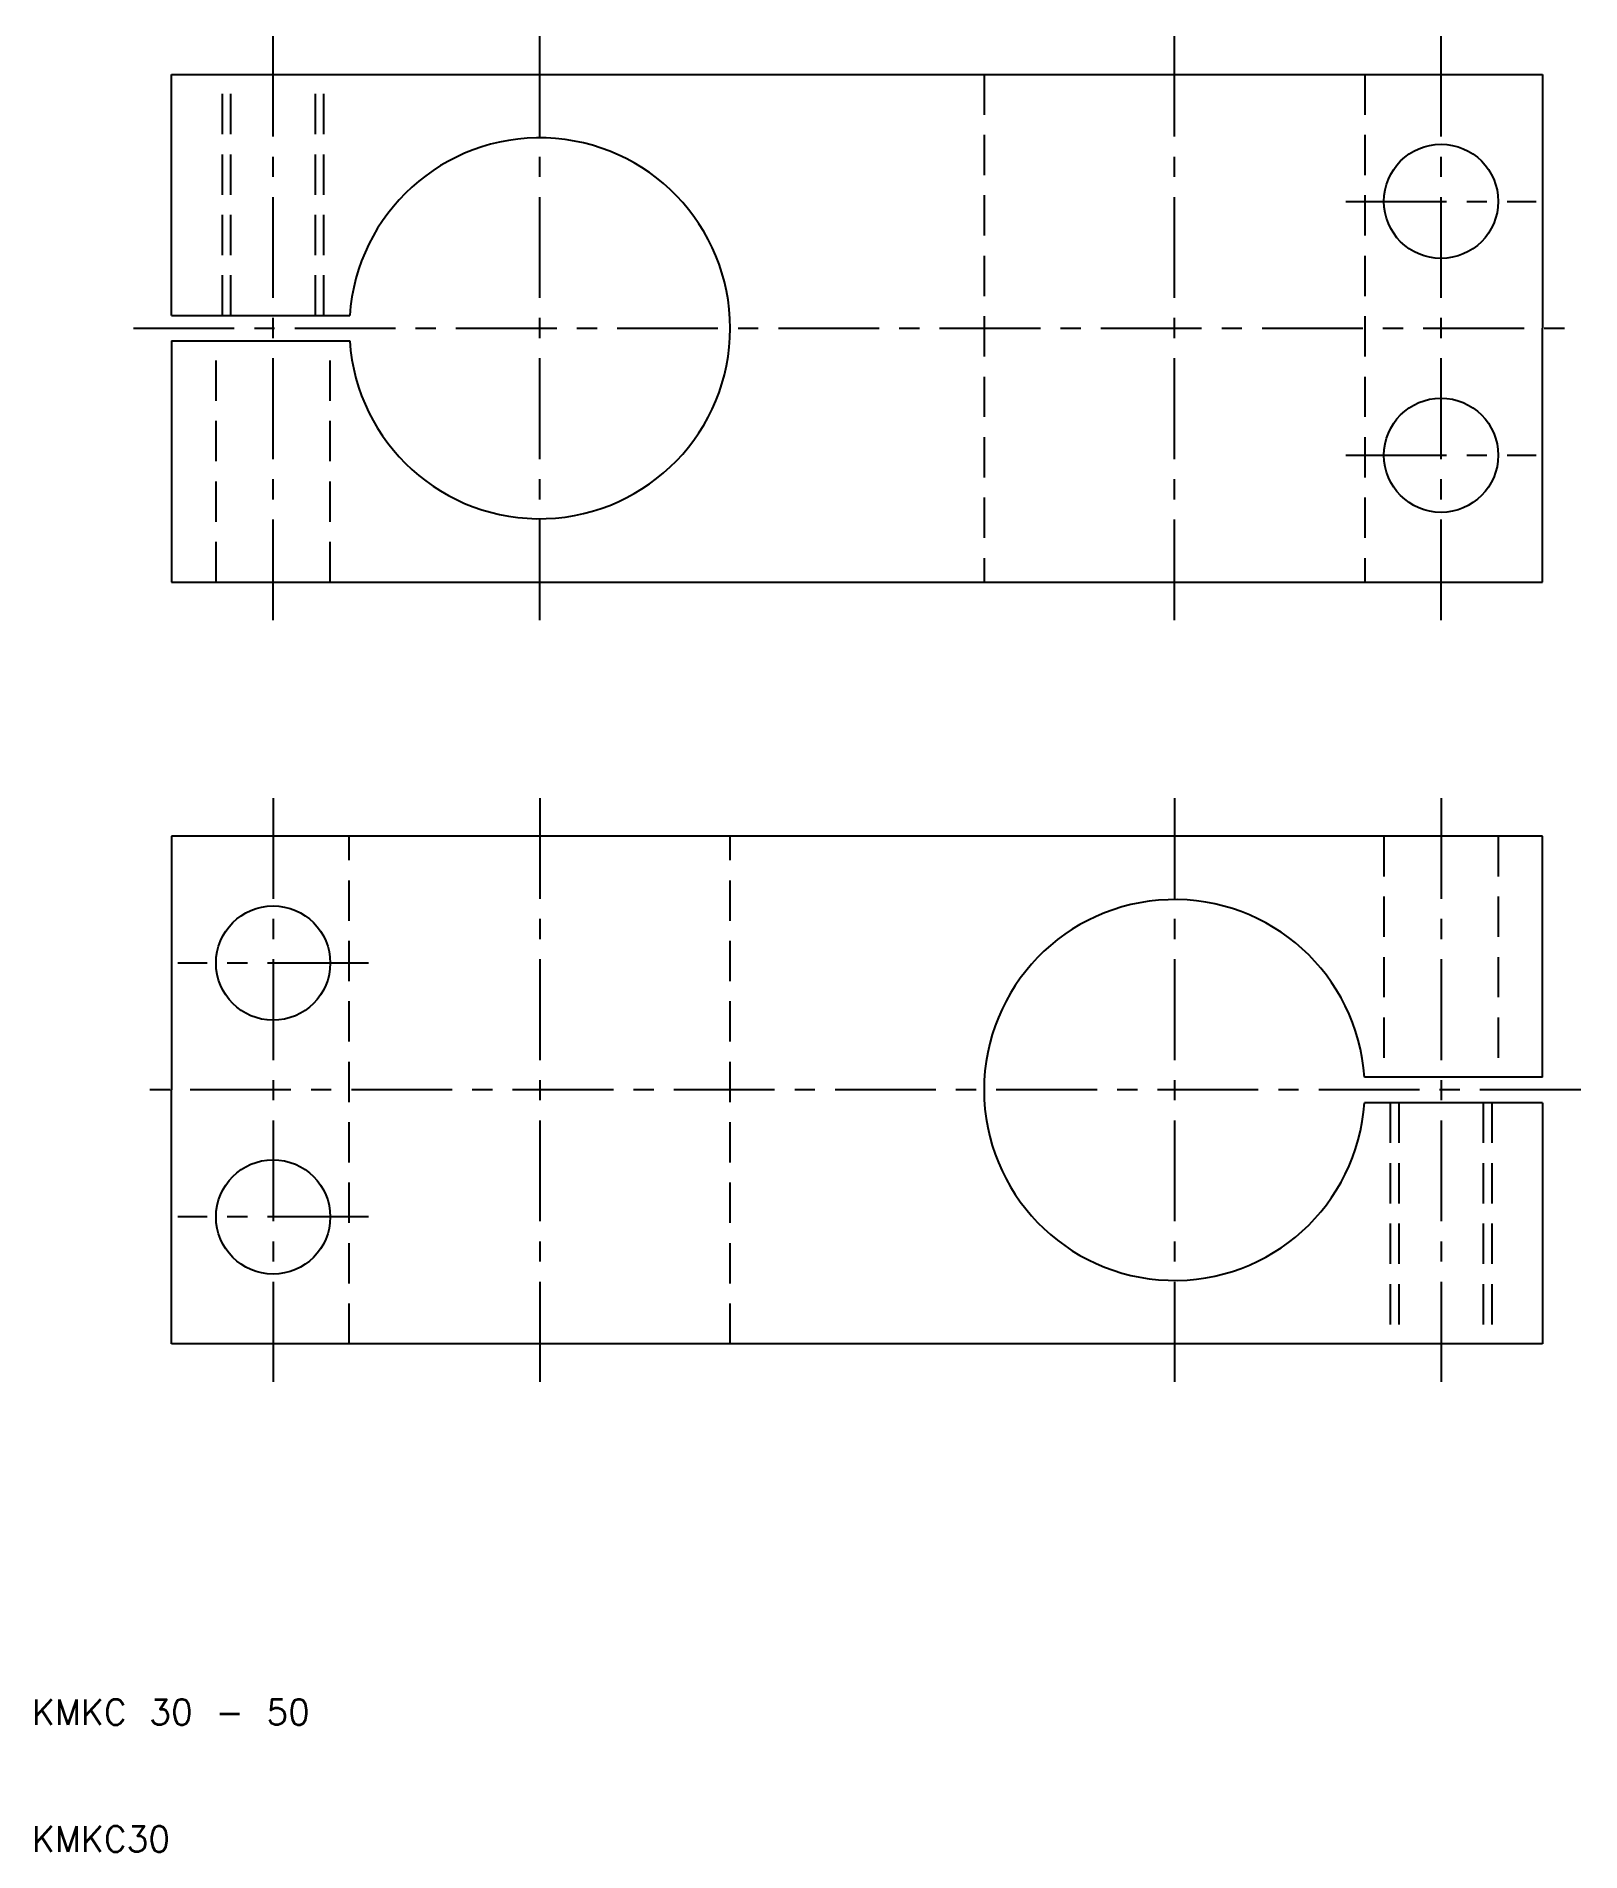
# Model space of a CAD drawing. Extents: x 10 to 132, y 10 to 153.
import ezdxf

# ---------------------------------------------------------------- set-up
doc = ezdxf.new("R2010")
doc.units = 0
doc.header["$LTSCALE"] = 0.25
doc.linetypes.add('CENTER', pattern=[50.8, 31.75, -6.35, 6.35, -6.35])
doc.linetypes.add('DASHED', pattern=[19.05, 12.7, -6.35])
doc.layers.get('0').update_dxf_attribs({"linetype": 'CONTINUOUS'})
doc.layers.add('CENTER', color=1, linetype='CENTER')
doc.styles.get("Standard").update_dxf_attribs({"font": 'txt.shx', "bigfont": 'extfont.shx'})

msp = doc.modelspace()

# ---------------------------------------------------------------- linework, layer by layer
for p, q in [((21, 131), (21, 150)), ((21, 150), (129, 150)), ((129, 150), (129, 130)), ((21, 131), (35.0334, 131)), ((21, 129), (21, 110)), ((21, 129), (35.0334, 129)), ((129, 110), (129, 130)), ((21, 110), (129, 110)), ((129, 90), (21, 90)), ((21, 90), (21, 70)), ((129, 71), (129, 90)), ((129, 71), (114.9666, 71)), ((21, 50), (21, 70)), ((129, 69), (114.9666, 69)), ((129, 69), (129, 50)), ((129, 50), (21, 50))]:
    msp.add_line(p, q)
at = {"color": 3, "linetype": 'DASHED'}
for p, q in [((25, 131), (25, 150)), ((25.6765, 131), (25.6765, 150)), ((32.3235, 131), (32.3235, 150)), ((33, 131), (33, 150)), ((85, 150), (85, 110)), ((115, 150), (115, 110)), ((24.5, 110), (24.5, 129)), ((33.5, 110), (33.5, 129)), ((35, 50), (35, 90)), ((65, 50), (65, 90)), ((116.5, 90), (116.5, 71)), ((125.5, 90), (125.5, 71)), ((117, 69), (117, 50)), ((117.6765, 69), (117.6765, 50)), ((124.3235, 69), (124.3235, 50)), ((125, 69), (125, 50))]:
    msp.add_line(p, q, dxfattribs=at)
for centre in [(121, 140), (121, 120), (29, 80), (29, 60)]:
    msp.add_circle(centre, 4.5)
for centre, start, end in [((50, 130), 183.822554, 176.177446), ((100, 70), 3.822554, 356.177446)]:
    msp.add_arc(centre, 15, start, end)
at = {"layer": 'CENTER', "color": 1, "linetype": 'CENTER'}
for p, q in [((29, 107), (29, 153)), ((50, 107), (50, 153)), ((100, 107), (100, 153)), ((121, 107), (121, 153)), ((113.5, 140), (128.5, 140)), ((18, 130), (132, 130)), ((113.5, 120), (128.5, 120)), ((29, 93), (29, 47)), ((50, 93), (50, 47)), ((100, 93), (100, 47)), ((121, 93), (121, 47)), ((36.5, 80), (21.5, 80)), ((132, 70), (18, 70)), ((36.5, 60), (21.5, 60))]:
    msp.add_line(p, q, dxfattribs=at)

# ---------------------------------------------------------------- texts
for s, p in [('KMKC 30 - 50', (10, 20)), ('KMKC30', (10, 10))]:
    msp.add_text(s, height=2).set_placement(p)

doc.saveas('drawing.dxf')
